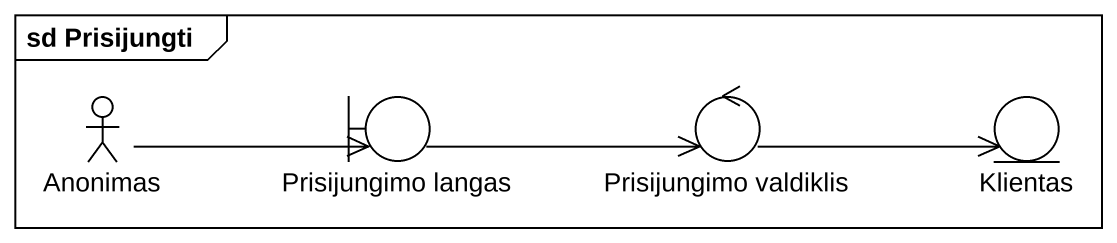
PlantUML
@startuml
mainframe sd Prisijungti
actor Anonimas
boundary "Prisijungimo langas" as Prisijungimo_langas
control "Prisijungimo valdiklis" as Prisijungimo_valdiklis
entity Klientas
Anonimas -right-> Prisijungimo_langas
Prisijungimo_langas -right-> Prisijungimo_valdiklis
Prisijungimo_valdiklis -right-> Klientas
@enduml
